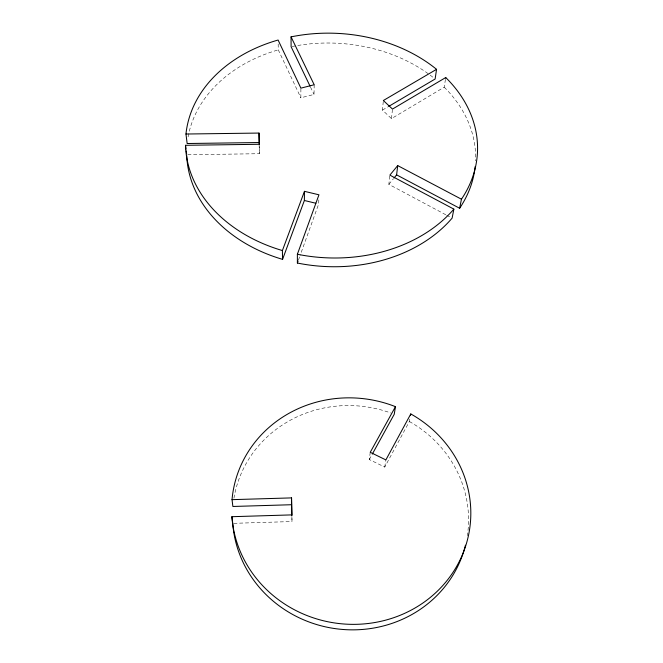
<?xml version="1.0" encoding="UTF-8"?>
<svg xmlns="http://www.w3.org/2000/svg" width="663" height="663" viewBox="0 0 663 663"><rect width="100%" height="100%" fill="white"/><g stroke="black" fill="none" stroke-linecap="round" stroke-linejoin="round"><path stroke-width="0.5" stroke-dasharray="3.31 2.49" d="M314.187 84.756L314.013 94.419L300.853 97.801L300.894 88.146M318.812 199.886L318.704 203.939L300.173 255.28M445.445 79.361L444.21 87.184L391.477 118.611L382.46 110.083L383.355 100.511M391.477 118.611L392.479 109.072M445.793 214.754L388.849 184.347L389.861 175.131M409.809 419.165L409.369 421.502L384.739 467.084L369.316 459.534L370.244 452.29M384.739 467.084L385.874 459.915M298.425 260.128L299.825 256.25M369.316 459.534L371.802 455.009M388.849 184.347L393.383 178.811M382.46 110.083L387.722 106.975M233.774 523.322L291.993 521.549L291.927 514.886M187.753 154.719L259.498 153.708L259.44 145.578M446.696 215.235L451.213 217.655M310.491 87.085L314.013 94.419M278.17 43.973L278.286 49.882L300.853 97.801M259.092 144.285L259.498 153.708M291.877 516.601L291.993 521.549M233.931 498.195A118.205 111.972 9.6 0 1 390.764 412.974M409.369 421.502A118.205 111.972 9.6 0 1 467.34 535.721M188.093 136.876A144.526 111.798 2.5 0 1 278.286 49.882M292.11 46.526A144.526 111.798 2.5 0 1 433.652 77.82M444.21 87.184A144.526 111.798 2.5 0 1 475.57 160.86"/><path stroke-width="0.99" d="M397.709 165.593L396.615 174.858L459.633 208.265L461.448 199.207L397.709 165.593L389.861 175.131L453.865 209.127L452.116 218.135A144.526 111.798 2.5 0 1 297.38 263.029L297.38 254.252L318.953 194.806L304.458 191.334L282.397 250.548L282.562 259.357A144.526 111.798 2.5 0 1 186.759 155.697M282.562 259.357L304.375 200.491L304.458 191.334M310.052 86.165L291.107 46.725L291.049 36.871A146.092 112.354 2.5 0 1 436.552 69.325L435.127 79.013L388.601 106.461M445.635 78.143L445.735 77.538L392.479 109.072L383.355 100.511L436.552 69.325M232.025 499.653L291.538 497.896L291.612 504.725L232.879 506.474L232.025 499.653A119.779 113.083 9.3 0 1 395.463 406.659L394.236 414.292L372.299 454.105M410.521 415.369L410.787 413.944L385.874 459.915L370.244 452.29L395.463 406.659M297.38 263.029L298.077 261.098M394.029 178.024L396.615 174.858M465.451 545.177A118.205 111.972 9.6 0 1 341.006 629.311A118.205 111.972 9.6 0 1 232.754 523.356L231.893 516.701L291.927 514.886L291.538 497.896M259.415 142.537L187.157 143.515L185.963 134.025L259.009 133.064L259.432 144.567M186.005 149.067L185.524 145.296L259.092 144.285L259.009 133.064M304.375 200.491L315.837 203.251M291.049 36.871L314.187 84.756L300.894 88.146L278.095 40.029A146.092 112.354 2.5 0 0 185.963 134.025M186.245 150.957L186.61 153.791M291.612 504.725L291.853 515.615M410.787 413.944A119.779 113.083 9.3 0 1 414.624 608.228A119.779 113.083 9.3 0 1 231.893 516.701M445.735 77.538A146.092 112.354 2.5 0 1 461.448 199.207M453.865 209.127A146.092 112.354 2.5 0 1 297.38 254.252M282.397 250.548A146.092 112.354 2.5 0 1 185.524 145.296M475.147 166.604A144.526 111.798 2.5 0 1 459.633 208.265"/></g></svg>
